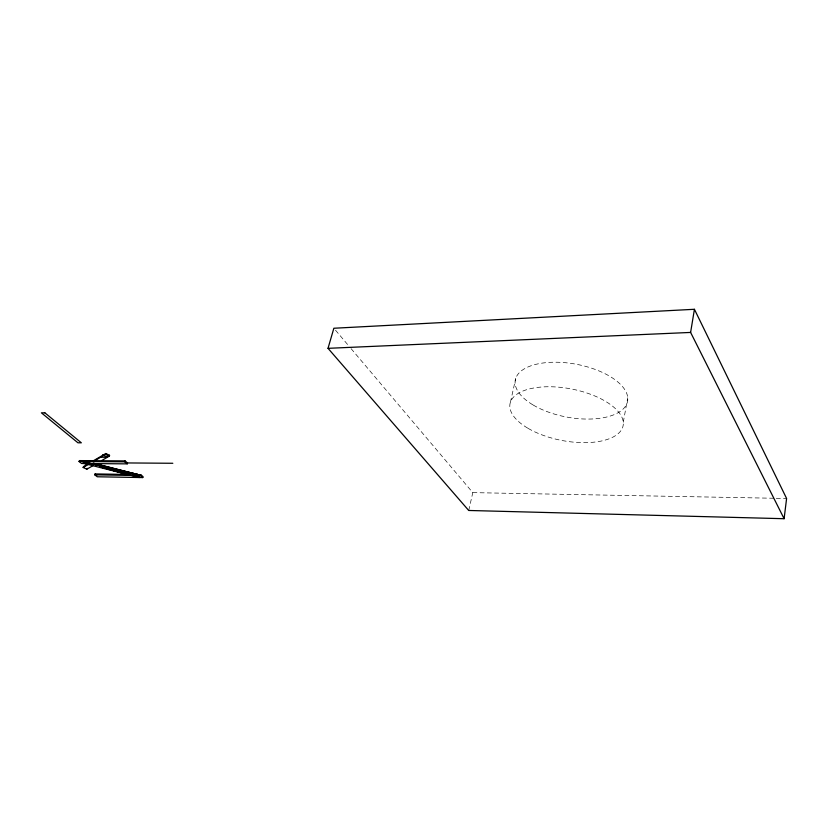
<?xml version="1.0" encoding="UTF-8"?>
<svg xmlns="http://www.w3.org/2000/svg" width="828" height="828" viewBox="0 0 828 828"><rect width="100%" height="100%" fill="white"/><g stroke="black" fill="none" stroke-linecap="round" stroke-linejoin="round"><path stroke-width="0.62" stroke-dasharray="4.14 3.1" d="M623.287 422.176L627.738 397.792M510.431 402.222L515.73 378.396M468.72 510.472L472.798 492.629L349.664 346.953M472.798 492.629L774.977 498.27M776.271 498.29L786.6 498.487M335.526 330.217L348.836 345.969M528.15 428.386A57.598 26.185 11 0 0 621.973 428.945A57.598 26.185 11 0 0 549.616 386.748A57.598 26.185 11 0 0 528.15 428.386M533.18 405.027A57.122 26.838 10.7 0 0 626.392 404.716A57.122 26.838 10.7 0 0 554.75 362.219A57.122 26.838 10.7 0 0 533.18 405.027"/><path stroke-width="1.24" d="M784.106 518.711L786.6 498.487L694.423 309.289L333.86 328.25L328.023 348.329L468.72 510.472L784.106 518.711L690.614 332.432L694.423 309.289M140.708 474.672L143.078 476.669L142.768 477.58L140.387 475.593L140.708 474.672L135.864 474.599M127.212 463.866L127.533 462.945L125.069 460.885L79.395 460.596L79.064 461.496L81.579 463.504L127.212 463.866L124.738 461.817L79.064 461.496M124.738 461.817L125.069 460.885M101.854 460.471L109.234 456.187L109.555 455.286L105.777 453.506L93.512 460.71M142.768 477.58L97.228 476.773L94.796 474.827L95.117 473.926L130.11 474.506M94.154 461.041L105.446 454.417L105.777 453.506M87.934 463.99L83.473 466.609L83.162 467.489L86.837 469.197L87.157 468.317M83.183 460.658L83.39 463.287L139.28 477.497L138.887 475.8L82.852 461.558L139.197 474.889L137.883 475.551M83.162 467.489L88.658 464.26M106.346 457.149L109.555 455.286M86.837 469.197L93.305 465.439M328.023 348.329L690.614 332.432M127.533 462.945L172.824 463.276M94.796 474.827L140.387 475.593M100.747 457.17L107.195 457.377L102.724 454.758M90.894 463.576L139.197 474.889L93.15 463.194M93.678 463.297L138.204 474.63M102.237 467.427L105.943 468.431M108.406 469.103L129.396 474.817M133.101 475.821L139.28 477.497M102.403 467.541L131.052 475.438M105.446 454.417L109.234 456.187M95.117 473.926L96.731 475.231M44.836 412.799L41.4 412.841L77.946 442.794L81.33 442.804L44.836 412.799"/></g></svg>
